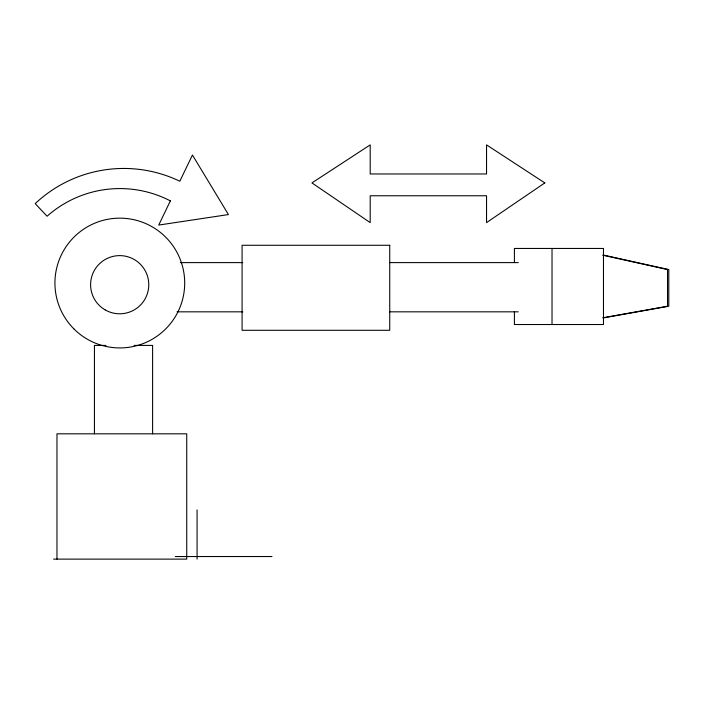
<?xml version="1.0" encoding="UTF-8"?>
<svg xmlns="http://www.w3.org/2000/svg" width="704" height="704" viewBox="0 0 704 704"><rect width="100%" height="100%" fill="white"/><g stroke="black" fill="none" stroke-linecap="round" stroke-linejoin="round"><path stroke-width="1.06" d="M602.642 317.812L667.524 306.231L667.524 269.57L602.642 255.165M603.918 317.812L668.8 306.231L668.8 269.57L603.918 255.165M180.338 262.61L242.748 262.61M389.761 262.61L518.276 262.61M177.056 311.828L242.748 311.828M389.761 311.828L518.276 311.828M105.961 345.418L94.433 345.418L94.433 433.822M134.05 345.418L152.601 345.418L152.601 433.822M175.252 556.538L271.99 556.538M53.592 559.117L186.736 559.117L186.736 433.822L56.971 433.822L56.971 559.117M552.024 248.45L552.024 324.518M514.413 262.583L514.413 248.45L603.478 248.45L603.478 324.518L514.413 324.518L514.413 311.476M197.076 509.898L197.076 559.117M170.368 200.878L158.726 225.069L228.439 214.57L192.438 155.03L179.828 181.236A129.193 129.193 0 0 0 35.2 203.623L47.08 216.234A109.674 109.674 0 0 1 170.368 200.878M544.799 182.917L486.543 222.614L486.543 195.765L370.198 195.765L370.198 222.614L311.942 182.917L370.198 144.883L370.198 173.967L486.543 173.967L486.543 144.883L544.799 182.917M389.734 245.274L242.079 245.274L242.079 330.29L389.734 330.29L389.734 245.274M105.142 309.892A29.084 29.084 0 0 0 148.773 284.706A29.084 29.084 0 0 0 105.142 259.512A29.084 29.084 0 0 0 105.142 309.892M73.938 328.926A64.882 64.882 0 0 0 182.486 299.834A64.882 64.882 0 0 0 103.022 220.37A64.882 64.882 0 0 0 73.938 328.926"/></g></svg>
